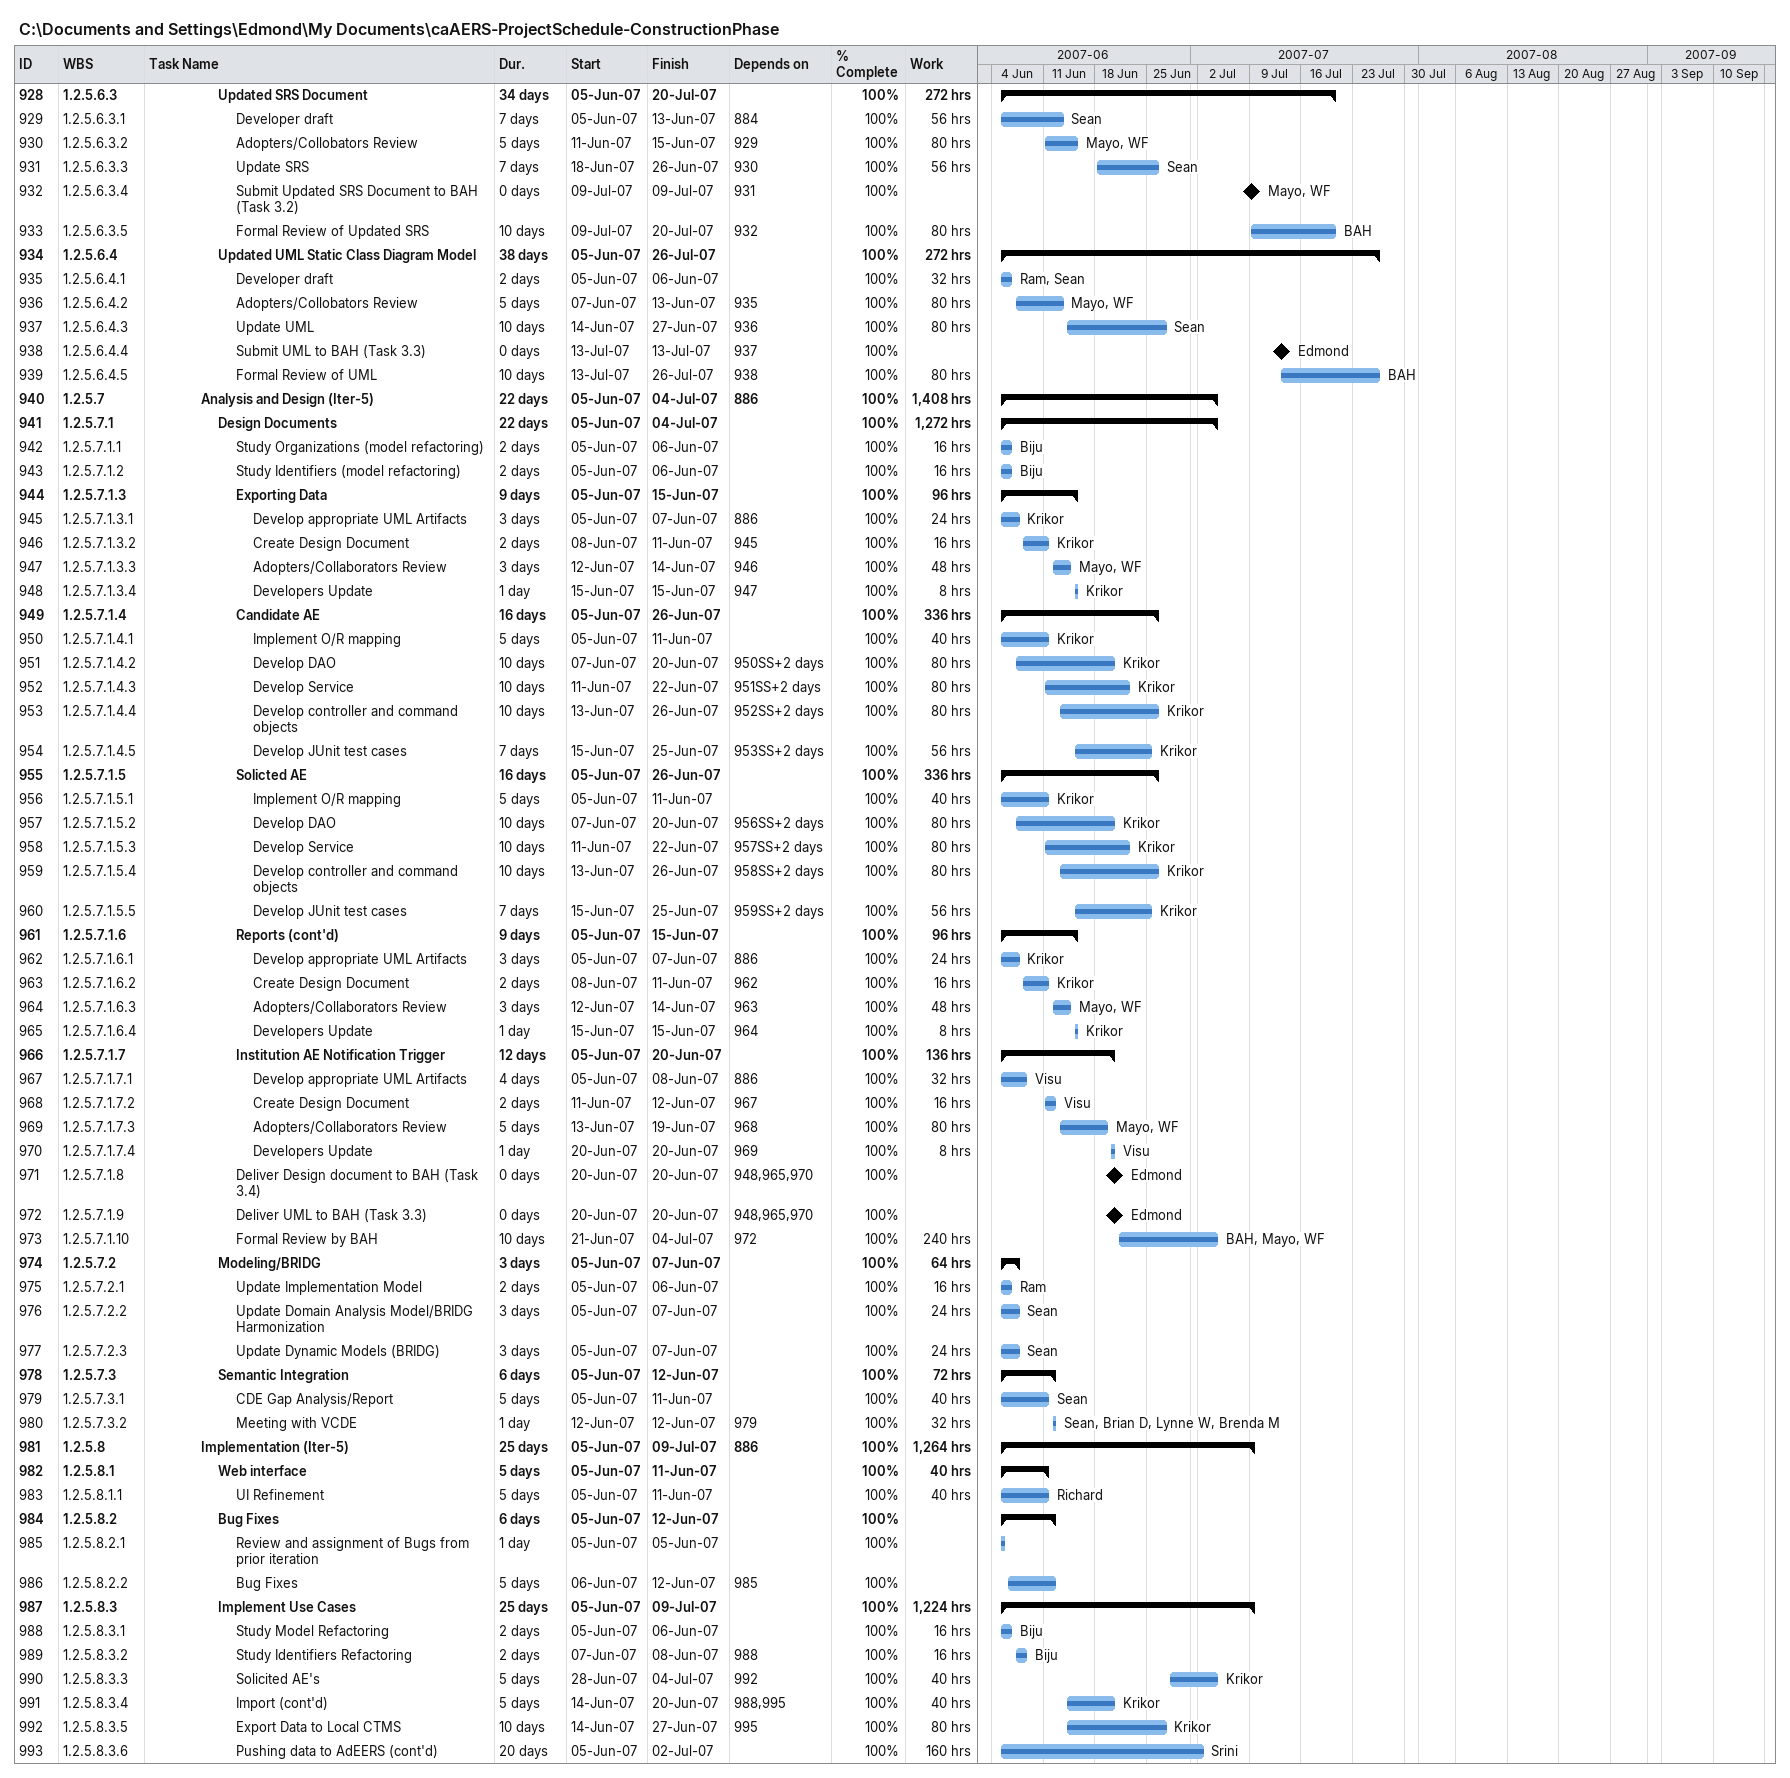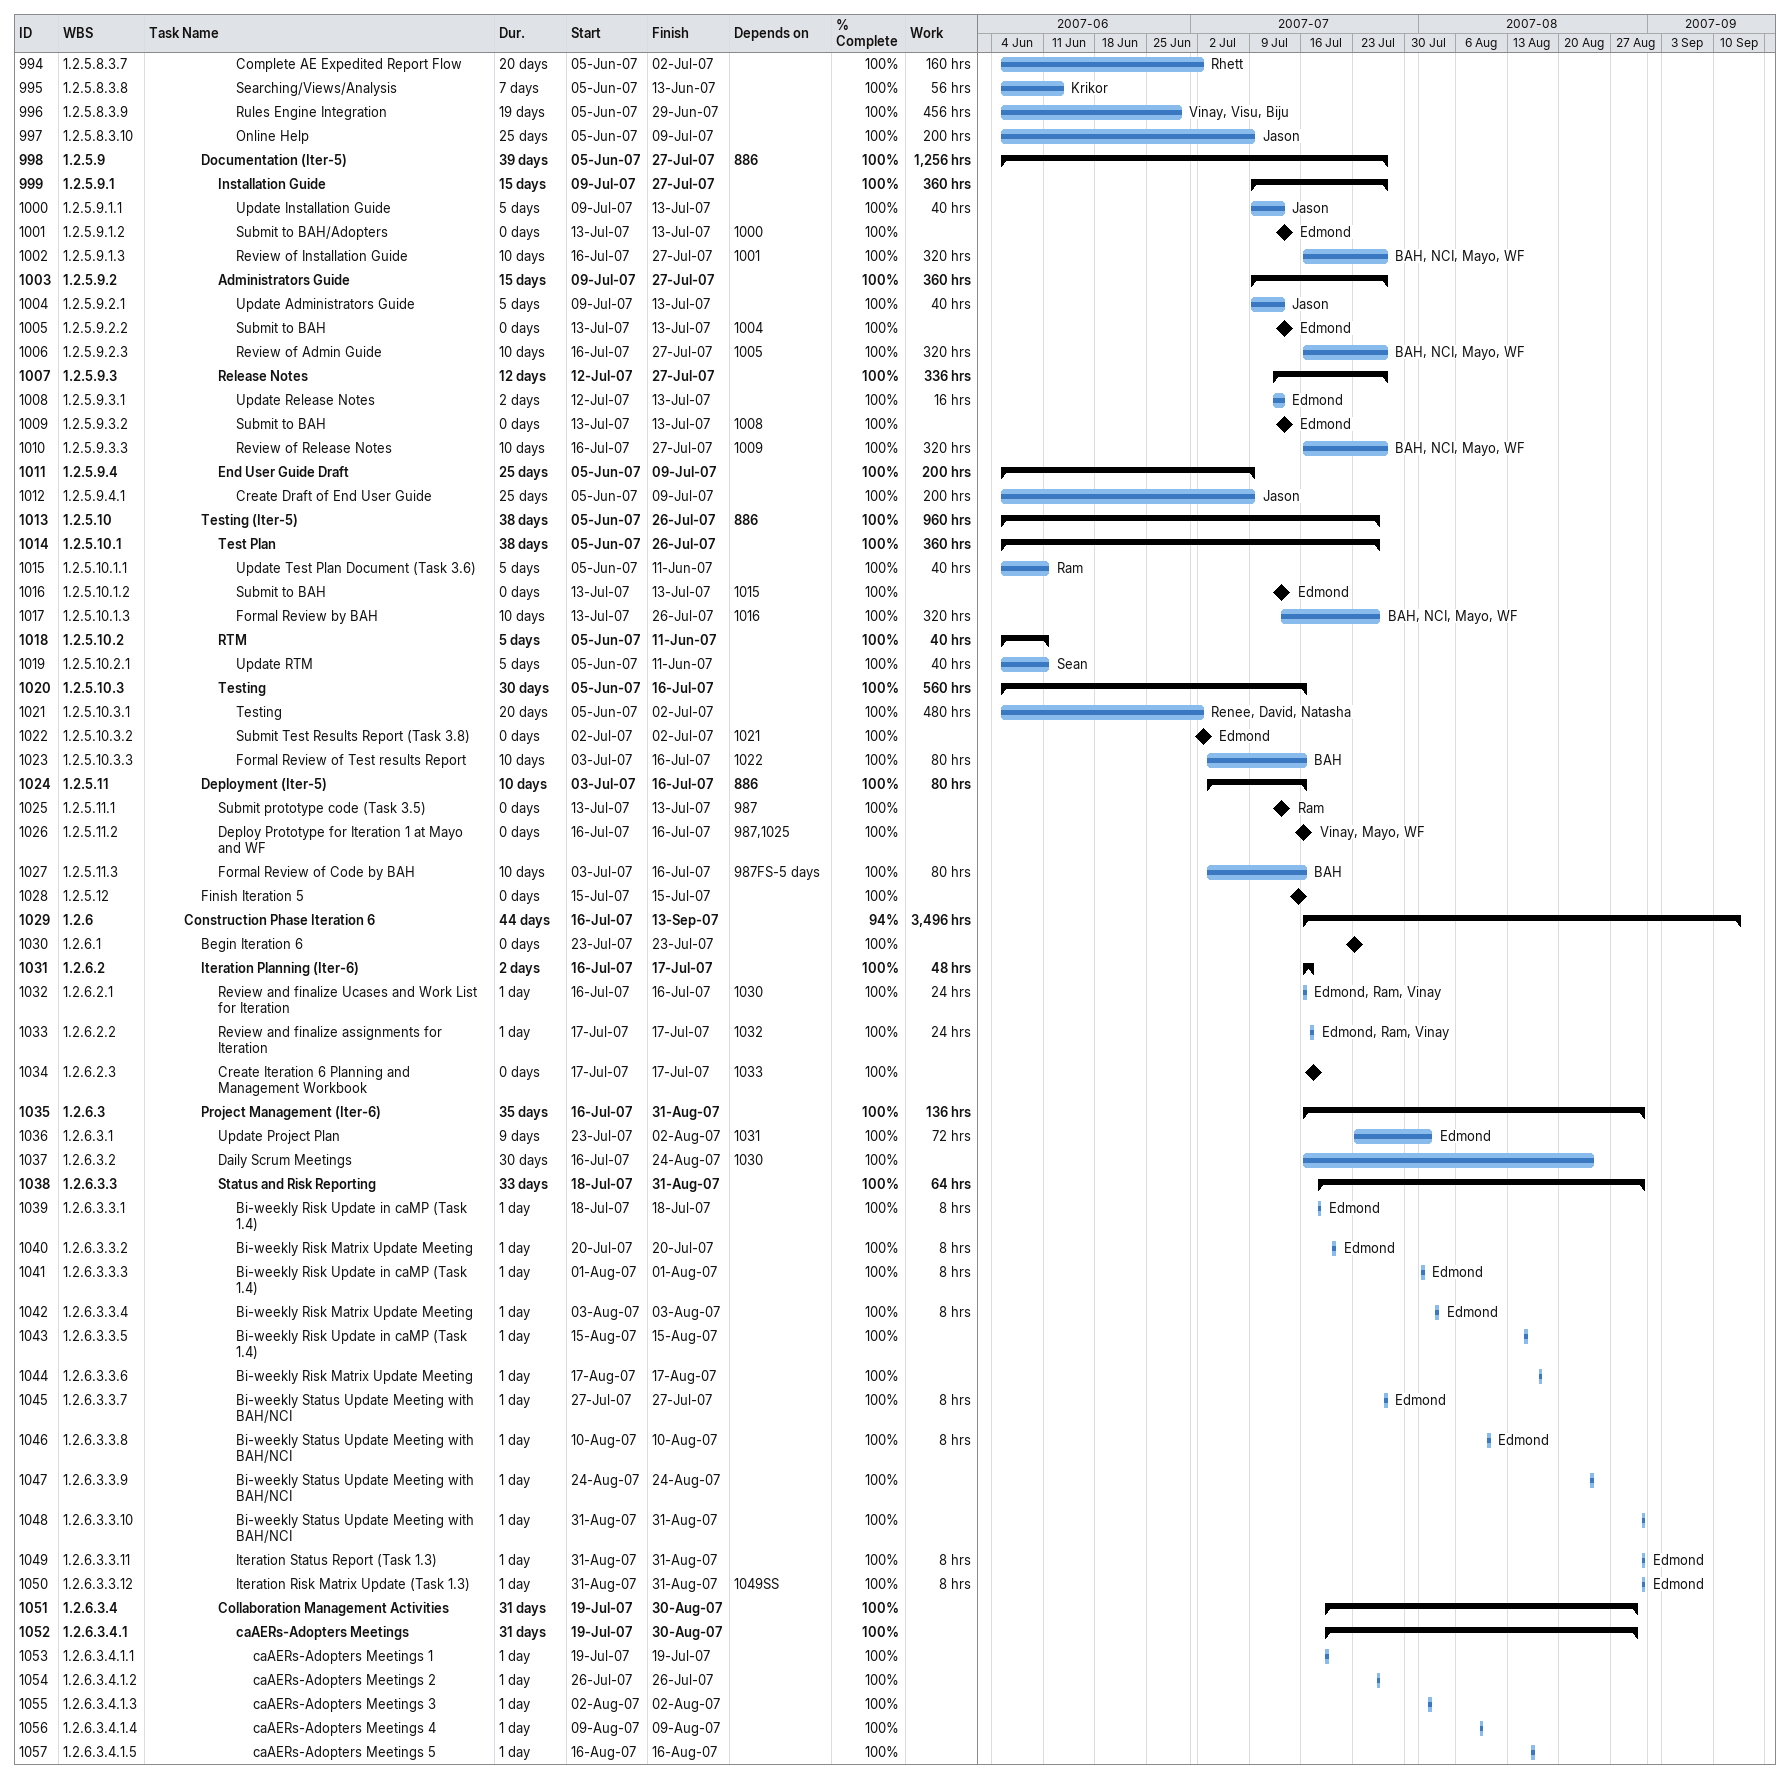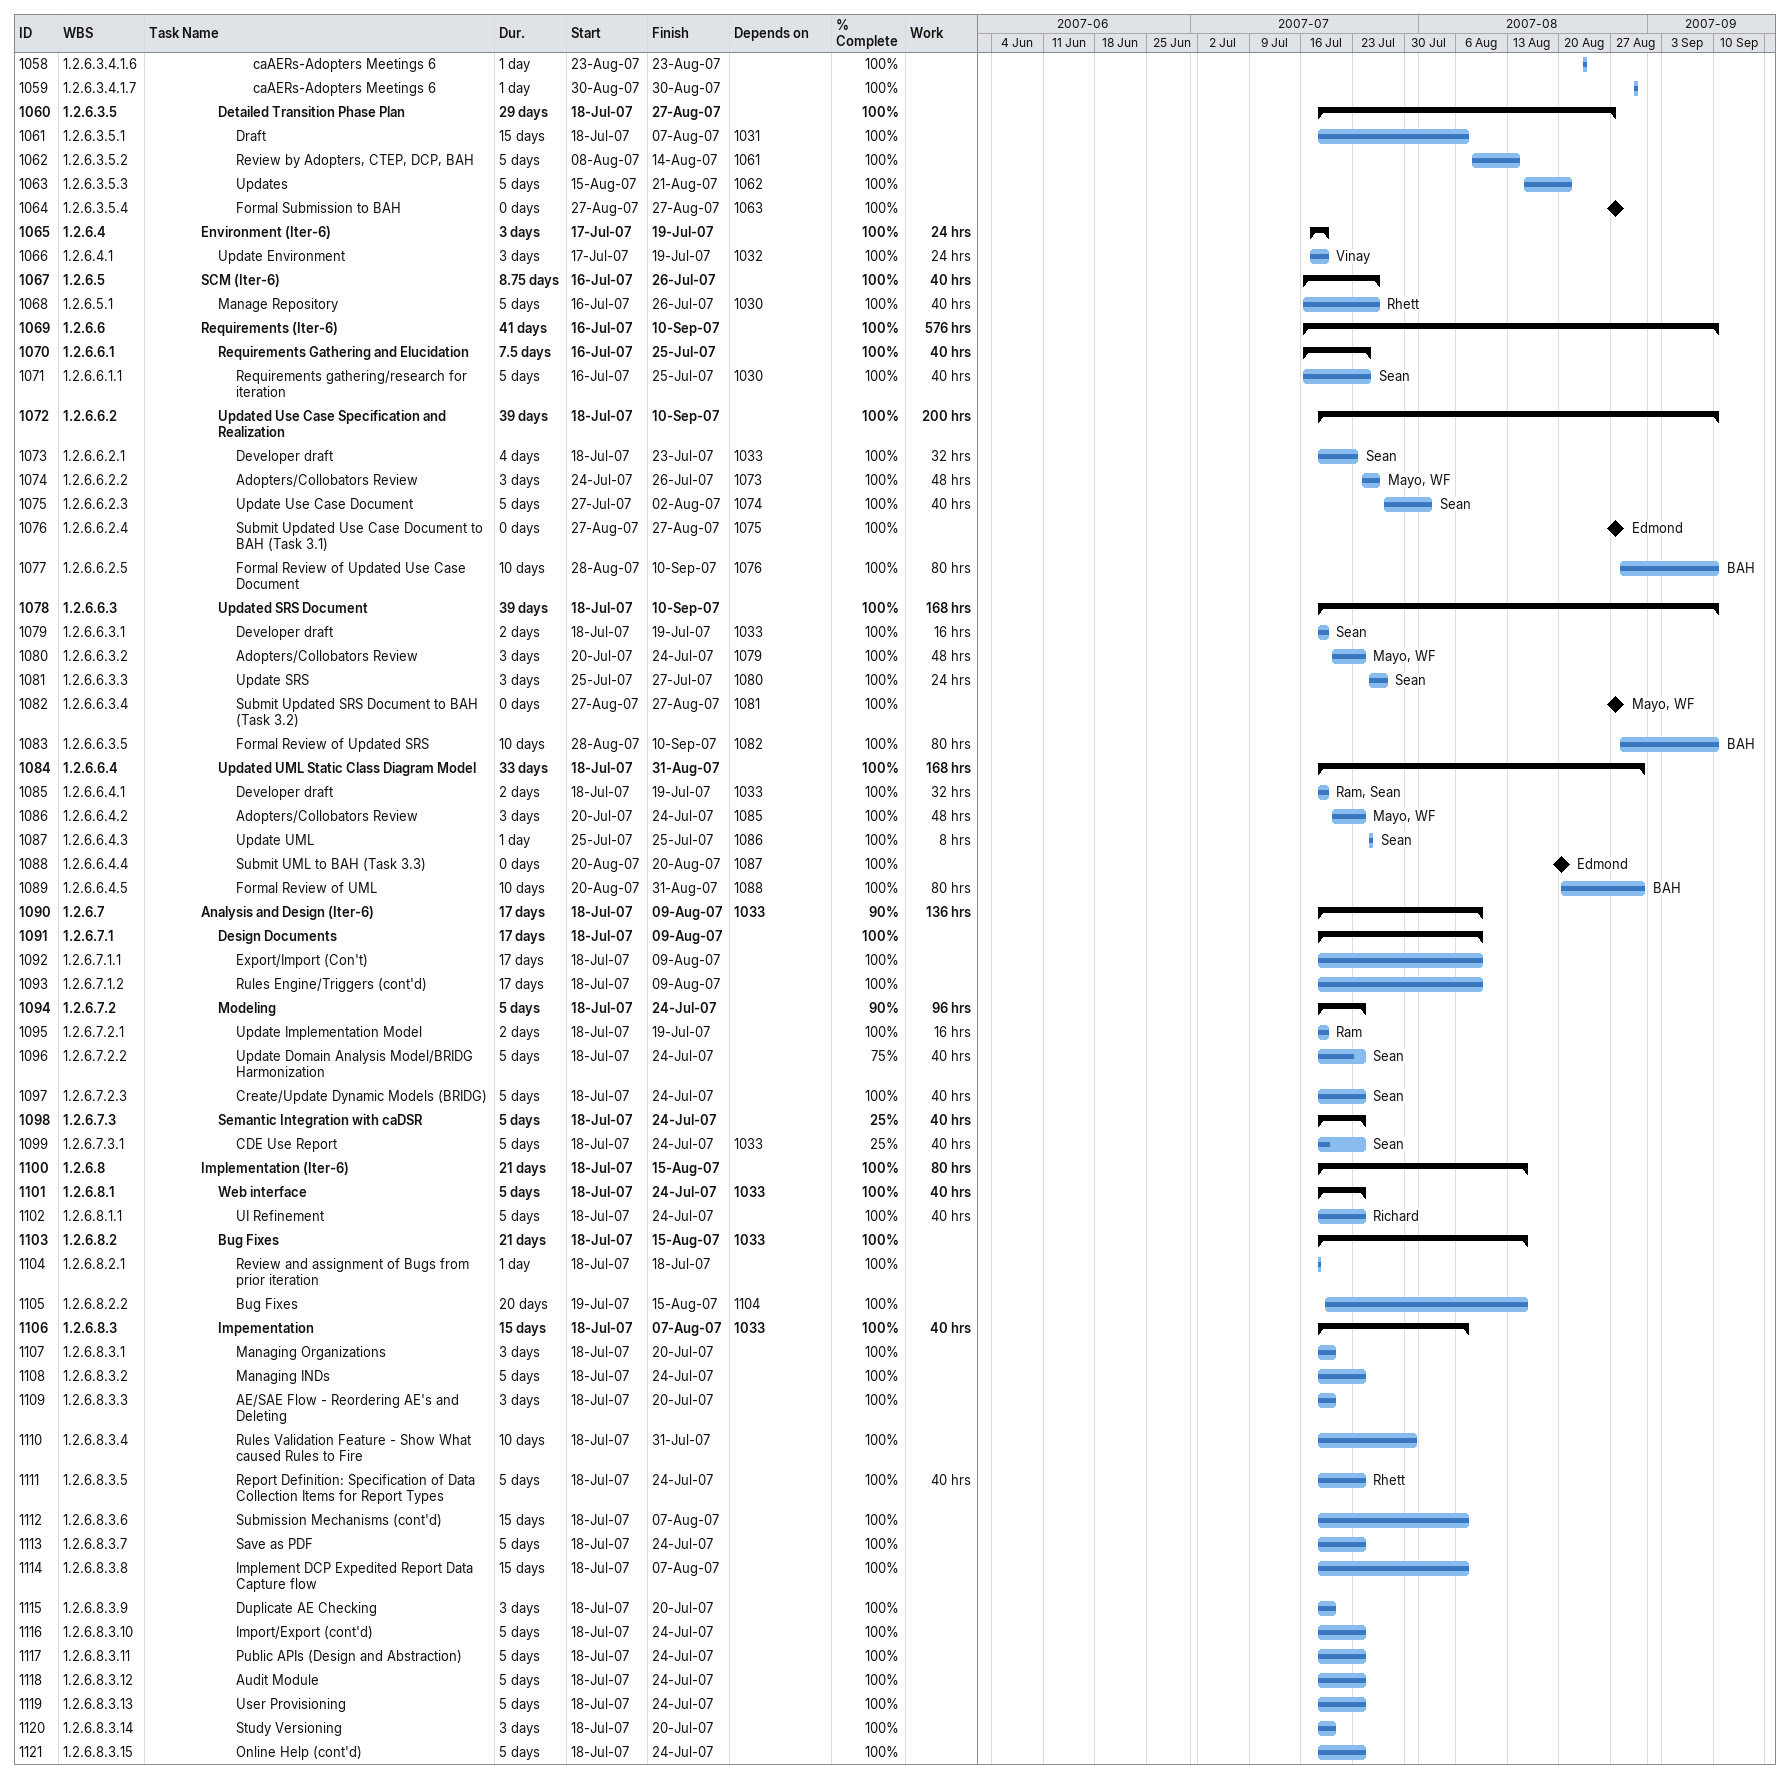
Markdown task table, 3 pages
C:\Documents and Settings\Edmond\My Documents\caAERS-ProjectSchedule-ConstructionPhase

| ID | WBS | Task | Duration | Start | Finish | Predecessors | Resources | % complete | Work (h) |
|---|---|---|---|---|---|---|---|---|---|
| 928 | 1.2.5.6.3 | **Updated SRS Document** | 34d | 2007-06-05 | 2007-07-20 |  |  | 100 | 272 |
| 929 | 1.2.5.6.3.1 | Developer draft | 7d | 2007-06-05 | 2007-06-13 | 884 | Sean | 100 | 56 |
| 930 | 1.2.5.6.3.2 | Adopters/Collobators Review | 5d | 2007-06-11 | 2007-06-15 | 929 | Mayo, WF | 100 | 80 |
| 931 | 1.2.5.6.3.3 | Update SRS | 7d | 2007-06-18 | 2007-06-26 | 930 | Sean | 100 | 56 |
| 932 | 1.2.5.6.3.4 | Submit Updated SRS Document to BAH (Task 3.2) | 0d | 2007-07-09 | 2007-07-09 | 931 | Mayo, WF | 100 |  |
| 933 | 1.2.5.6.3.5 | Formal Review of Updated SRS | 10d | 2007-07-09 | 2007-07-20 | 932 | BAH | 100 | 80 |
| 934 | 1.2.5.6.4 | **Updated UML Static Class Diagram Model** | 38d | 2007-06-05 | 2007-07-26 |  |  | 100 | 272 |
| 935 | 1.2.5.6.4.1 | Developer draft | 2d | 2007-06-05 | 2007-06-06 |  | Ram, Sean | 100 | 32 |
| 936 | 1.2.5.6.4.2 | Adopters/Collobators Review | 5d | 2007-06-07 | 2007-06-13 | 935 | Mayo, WF | 100 | 80 |
| 937 | 1.2.5.6.4.3 | Update UML | 10d | 2007-06-14 | 2007-06-27 | 936 | Sean | 100 | 80 |
| 938 | 1.2.5.6.4.4 | Submit UML to BAH (Task 3.3) | 0d | 2007-07-13 | 2007-07-13 | 937 | Edmond | 100 |  |
| 939 | 1.2.5.6.4.5 | Formal Review of UML | 10d | 2007-07-13 | 2007-07-26 | 938 | BAH | 100 | 80 |
| 940 | 1.2.5.7 | **Analysis and Design (Iter-5)** | 22d | 2007-06-05 | 2007-07-04 | 886 |  | 100 | 1408 |
| 941 | 1.2.5.7.1 | **Design Documents** | 22d | 2007-06-05 | 2007-07-04 |  |  | 100 | 1272 |
| 942 | 1.2.5.7.1.1 | Study Organizations (model refactoring) | 2d | 2007-06-05 | 2007-06-06 |  | Biju | 100 | 16 |
| 943 | 1.2.5.7.1.2 | Study Identifiers (model refactoring) | 2d | 2007-06-05 | 2007-06-06 |  | Biju | 100 | 16 |
| 944 | 1.2.5.7.1.3 | **Exporting Data** | 9d | 2007-06-05 | 2007-06-15 |  |  | 100 | 96 |
| 945 | 1.2.5.7.1.3.1 | Develop appropriate UML Artifacts | 3d | 2007-06-05 | 2007-06-07 | 886 | Krikor | 100 | 24 |
| 946 | 1.2.5.7.1.3.2 | Create Design Document | 2d | 2007-06-08 | 2007-06-11 | 945 | Krikor | 100 | 16 |
| 947 | 1.2.5.7.1.3.3 | Adopters/Collaborators Review | 3d | 2007-06-12 | 2007-06-14 | 946 | Mayo, WF | 100 | 48 |
| 948 | 1.2.5.7.1.3.4 | Developers Update | 1d | 2007-06-15 | 2007-06-15 | 947 | Krikor | 100 | 8 |
| 949 | 1.2.5.7.1.4 | **Candidate AE** | 16d | 2007-06-05 | 2007-06-26 |  |  | 100 | 336 |
| 950 | 1.2.5.7.1.4.1 | Implement O/R mapping | 5d | 2007-06-05 | 2007-06-11 |  | Krikor | 100 | 40 |
| 951 | 1.2.5.7.1.4.2 | Develop DAO | 10d | 2007-06-07 | 2007-06-20 | 950SS+2d | Krikor | 100 | 80 |
| 952 | 1.2.5.7.1.4.3 | Develop Service | 10d | 2007-06-11 | 2007-06-22 | 951SS+2d | Krikor | 100 | 80 |
| 953 | 1.2.5.7.1.4.4 | Develop controller and command objects | 10d | 2007-06-13 | 2007-06-26 | 952SS+2d | Krikor | 100 | 80 |
| 954 | 1.2.5.7.1.4.5 | Develop JUnit test cases | 7d | 2007-06-15 | 2007-06-25 | 953SS+2d | Krikor | 100 | 56 |
| 955 | 1.2.5.7.1.5 | **Solicted AE** | 16d | 2007-06-05 | 2007-06-26 |  |  | 100 | 336 |
| 956 | 1.2.5.7.1.5.1 | Implement O/R mapping | 5d | 2007-06-05 | 2007-06-11 |  | Krikor | 100 | 40 |
| 957 | 1.2.5.7.1.5.2 | Develop DAO | 10d | 2007-06-07 | 2007-06-20 | 956SS+2d | Krikor | 100 | 80 |
| 958 | 1.2.5.7.1.5.3 | Develop Service | 10d | 2007-06-11 | 2007-06-22 | 957SS+2d | Krikor | 100 | 80 |
| 959 | 1.2.5.7.1.5.4 | Develop controller and command objects | 10d | 2007-06-13 | 2007-06-26 | 958SS+2d | Krikor | 100 | 80 |
| 960 | 1.2.5.7.1.5.5 | Develop JUnit test cases | 7d | 2007-06-15 | 2007-06-25 | 959SS+2d | Krikor | 100 | 56 |
| 961 | 1.2.5.7.1.6 | **Reports (cont'd)** | 9d | 2007-06-05 | 2007-06-15 |  |  | 100 | 96 |
| 962 | 1.2.5.7.1.6.1 | Develop appropriate UML Artifacts | 3d | 2007-06-05 | 2007-06-07 | 886 | Krikor | 100 | 24 |
| 963 | 1.2.5.7.1.6.2 | Create Design Document | 2d | 2007-06-08 | 2007-06-11 | 962 | Krikor | 100 | 16 |
| 964 | 1.2.5.7.1.6.3 | Adopters/Collaborators Review | 3d | 2007-06-12 | 2007-06-14 | 963 | Mayo, WF | 100 | 48 |
| 965 | 1.2.5.7.1.6.4 | Developers Update | 1d | 2007-06-15 | 2007-06-15 | 964 | Krikor | 100 | 8 |
| 966 | 1.2.5.7.1.7 | **Institution AE Notification Trigger** | 12d | 2007-06-05 | 2007-06-20 |  |  | 100 | 136 |
| 967 | 1.2.5.7.1.7.1 | Develop appropriate UML Artifacts | 4d | 2007-06-05 | 2007-06-08 | 886 | Visu | 100 | 32 |
| 968 | 1.2.5.7.1.7.2 | Create Design Document | 2d | 2007-06-11 | 2007-06-12 | 967 | Visu | 100 | 16 |
| 969 | 1.2.5.7.1.7.3 | Adopters/Collaborators Review | 5d | 2007-06-13 | 2007-06-19 | 968 | Mayo, WF | 100 | 80 |
| 970 | 1.2.5.7.1.7.4 | Developers Update | 1d | 2007-06-20 | 2007-06-20 | 969 | Visu | 100 | 8 |
| 971 | 1.2.5.7.1.8 | Deliver Design document to BAH (Task 3.4) | 0d | 2007-06-20 | 2007-06-20 | 948, 965, 970 | Edmond | 100 |  |
| 972 | 1.2.5.7.1.9 | Deliver UML to BAH (Task 3.3) | 0d | 2007-06-20 | 2007-06-20 | 948, 965, 970 | Edmond | 100 |  |
| 973 | 1.2.5.7.1.10 | Formal Review by BAH | 10d | 2007-06-21 | 2007-07-04 | 972 | BAH, Mayo, WF | 100 | 240 |
| 974 | 1.2.5.7.2 | **Modeling/BRIDG** | 3d | 2007-06-05 | 2007-06-07 |  |  | 100 | 64 |
| 975 | 1.2.5.7.2.1 | Update Implementation Model | 2d | 2007-06-05 | 2007-06-06 |  | Ram | 100 | 16 |
| 976 | 1.2.5.7.2.2 | Update Domain Analysis Model/BRIDG Harmonization | 3d | 2007-06-05 | 2007-06-07 |  | Sean | 100 | 24 |
| 977 | 1.2.5.7.2.3 | Update Dynamic Models (BRIDG) | 3d | 2007-06-05 | 2007-06-07 |  | Sean | 100 | 24 |
| 978 | 1.2.5.7.3 | **Semantic Integration** | 6d | 2007-06-05 | 2007-06-12 |  |  | 100 | 72 |
| 979 | 1.2.5.7.3.1 | CDE Gap Analysis/Report | 5d | 2007-06-05 | 2007-06-11 |  | Sean | 100 | 40 |
| 980 | 1.2.5.7.3.2 | Meeting with VCDE | 1d | 2007-06-12 | 2007-06-12 | 979 | Sean, Brian D, Lynne W, Brenda M | 100 | 32 |
| 981 | 1.2.5.8 | **Implementation (Iter-5)** | 25d | 2007-06-05 | 2007-07-09 | 886 |  | 100 | 1264 |
| 982 | 1.2.5.8.1 | **Web interface** | 5d | 2007-06-05 | 2007-06-11 |  |  | 100 | 40 |
| 983 | 1.2.5.8.1.1 | UI Refinement | 5d | 2007-06-05 | 2007-06-11 |  | Richard | 100 | 40 |
| 984 | 1.2.5.8.2 | **Bug Fixes** | 6d | 2007-06-05 | 2007-06-12 |  |  | 100 |  |
| 985 | 1.2.5.8.2.1 | Review and assignment of Bugs from prior iteration | 1d | 2007-06-05 | 2007-06-05 |  |  | 100 |  |
| 986 | 1.2.5.8.2.2 | Bug Fixes | 5d | 2007-06-06 | 2007-06-12 | 985 |  | 100 |  |
| 987 | 1.2.5.8.3 | **Implement Use Cases** | 25d | 2007-06-05 | 2007-07-09 |  |  | 100 | 1224 |
| 988 | 1.2.5.8.3.1 | Study Model Refactoring | 2d | 2007-06-05 | 2007-06-06 |  | Biju | 100 | 16 |
| 989 | 1.2.5.8.3.2 | Study Identifiers Refactoring | 2d | 2007-06-07 | 2007-06-08 | 988 | Biju | 100 | 16 |
| 990 | 1.2.5.8.3.3 | Solicited AE's | 5d | 2007-06-28 | 2007-07-04 | 992 | Krikor | 100 | 40 |
| 991 | 1.2.5.8.3.4 | Import (cont'd) | 5d | 2007-06-14 | 2007-06-20 | 988, 995 | Krikor | 100 | 40 |
| 992 | 1.2.5.8.3.5 | Export Data to Local CTMS | 10d | 2007-06-14 | 2007-06-27 | 995 | Krikor | 100 | 80 |
| 993 | 1.2.5.8.3.6 | Pushing data to AdEERS (cont'd) | 20d | 2007-06-05 | 2007-07-02 |  | Srini | 100 | 160 |
| 994 | 1.2.5.8.3.7 | Complete AE Expedited Report Flow | 20d | 2007-06-05 | 2007-07-02 |  | Rhett | 100 | 160 |
| 995 | 1.2.5.8.3.8 | Searching/Views/Analysis | 7d | 2007-06-05 | 2007-06-13 |  | Krikor | 100 | 56 |
| 996 | 1.2.5.8.3.9 | Rules Engine Integration | 19d | 2007-06-05 | 2007-06-29 |  | Vinay, Visu, Biju | 100 | 456 |
| 997 | 1.2.5.8.3.10 | Online Help | 25d | 2007-06-05 | 2007-07-09 |  | Jason | 100 | 200 |
| 998 | 1.2.5.9 | **Documentation (Iter-5)** | 39d | 2007-06-05 | 2007-07-27 | 886 |  | 100 | 1256 |
| 999 | 1.2.5.9.1 | **Installation Guide** | 15d | 2007-07-09 | 2007-07-27 |  |  | 100 | 360 |
| 1000 | 1.2.5.9.1.1 | Update Installation Guide | 5d | 2007-07-09 | 2007-07-13 |  | Jason | 100 | 40 |
| 1001 | 1.2.5.9.1.2 | Submit to BAH/Adopters | 0d | 2007-07-13 | 2007-07-13 | 1000 | Edmond | 100 |  |
| 1002 | 1.2.5.9.1.3 | Review of Installation Guide | 10d | 2007-07-16 | 2007-07-27 | 1001 | BAH, NCI, Mayo, WF | 100 | 320 |
| 1003 | 1.2.5.9.2 | **Administrators Guide** | 15d | 2007-07-09 | 2007-07-27 |  |  | 100 | 360 |
| 1004 | 1.2.5.9.2.1 | Update Administrators Guide | 5d | 2007-07-09 | 2007-07-13 |  | Jason | 100 | 40 |
| 1005 | 1.2.5.9.2.2 | Submit to BAH | 0d | 2007-07-13 | 2007-07-13 | 1004 | Edmond | 100 |  |
| 1006 | 1.2.5.9.2.3 | Review of Admin Guide | 10d | 2007-07-16 | 2007-07-27 | 1005 | BAH, NCI, Mayo, WF | 100 | 320 |
| 1007 | 1.2.5.9.3 | **Release Notes** | 12d | 2007-07-12 | 2007-07-27 |  |  | 100 | 336 |
| 1008 | 1.2.5.9.3.1 | Update Release Notes | 2d | 2007-07-12 | 2007-07-13 |  | Edmond | 100 | 16 |
| 1009 | 1.2.5.9.3.2 | Submit to BAH | 0d | 2007-07-13 | 2007-07-13 | 1008 | Edmond | 100 |  |
| 1010 | 1.2.5.9.3.3 | Review of Release Notes | 10d | 2007-07-16 | 2007-07-27 | 1009 | BAH, NCI, Mayo, WF | 100 | 320 |
| 1011 | 1.2.5.9.4 | **End User Guide Draft** | 25d | 2007-06-05 | 2007-07-09 |  |  | 100 | 200 |
| 1012 | 1.2.5.9.4.1 | Create Draft of End User Guide | 25d | 2007-06-05 | 2007-07-09 |  | Jason | 100 | 200 |
| 1013 | 1.2.5.10 | **Testing (Iter-5)** | 38d | 2007-06-05 | 2007-07-26 | 886 |  | 100 | 960 |
| 1014 | 1.2.5.10.1 | **Test Plan** | 38d | 2007-06-05 | 2007-07-26 |  |  | 100 | 360 |
| 1015 | 1.2.5.10.1.1 | Update Test Plan Document (Task 3.6) | 5d | 2007-06-05 | 2007-06-11 |  | Ram | 100 | 40 |
| 1016 | 1.2.5.10.1.2 | Submit to BAH | 0d | 2007-07-13 | 2007-07-13 | 1015 | Edmond | 100 |  |
| 1017 | 1.2.5.10.1.3 | Formal Review by BAH | 10d | 2007-07-13 | 2007-07-26 | 1016 | BAH, NCI, Mayo, WF | 100 | 320 |
| 1018 | 1.2.5.10.2 | **RTM** | 5d | 2007-06-05 | 2007-06-11 |  |  | 100 | 40 |
| 1019 | 1.2.5.10.2.1 | Update RTM | 5d | 2007-06-05 | 2007-06-11 |  | Sean | 100 | 40 |
| 1020 | 1.2.5.10.3 | **Testing** | 30d | 2007-06-05 | 2007-07-16 |  |  | 100 | 560 |
| 1021 | 1.2.5.10.3.1 | Testing | 20d | 2007-06-05 | 2007-07-02 |  | Renee, David, Natasha | 100 | 480 |
| 1022 | 1.2.5.10.3.2 | Submit Test Results Report (Task 3.8) | 0d | 2007-07-02 | 2007-07-02 | 1021 | Edmond | 100 |  |
| 1023 | 1.2.5.10.3.3 | Formal Review of Test results Report | 10d | 2007-07-03 | 2007-07-16 | 1022 | BAH | 100 | 80 |
| 1024 | 1.2.5.11 | **Deployment (Iter-5)** | 10d | 2007-07-03 | 2007-07-16 | 886 |  | 100 | 80 |
| 1025 | 1.2.5.11.1 | Submit prototype code (Task 3.5) | 0d | 2007-07-13 | 2007-07-13 | 987 | Ram | 100 |  |
| 1026 | 1.2.5.11.2 | Deploy Prototype for Iteration 1 at Mayo and WF | 0d | 2007-07-16 | 2007-07-16 | 987, 1025 | Vinay, Mayo, WF | 100 |  |
| 1027 | 1.2.5.11.3 | Formal Review of Code by BAH | 10d | 2007-07-03 | 2007-07-16 | 987FS-5d | BAH | 100 | 80 |
| 1028 | 1.2.5.12 | Finish Iteration 5 | 0d | 2007-07-15 | 2007-07-15 |  |  | 100 |  |
| 1029 | 1.2.6 | **Construction Phase Iteration 6** | 44d | 2007-07-16 | 2007-09-13 |  |  | 94 | 3496 |
| 1030 | 1.2.6.1 | Begin Iteration 6 | 0d | 2007-07-23 | 2007-07-23 |  |  | 100 |  |
| 1031 | 1.2.6.2 | **Iteration Planning (Iter-6)** | 2d | 2007-07-16 | 2007-07-17 |  |  | 100 | 48 |
| 1032 | 1.2.6.2.1 | Review and finalize Ucases and Work List for Iteration | 1d | 2007-07-16 | 2007-07-16 | 1030 | Edmond, Ram, Vinay | 100 | 24 |
| 1033 | 1.2.6.2.2 | Review and finalize assignments for Iteration | 1d | 2007-07-17 | 2007-07-17 | 1032 | Edmond, Ram, Vinay | 100 | 24 |
| 1034 | 1.2.6.2.3 | Create Iteration 6 Planning and Management Workbook | 0d | 2007-07-17 | 2007-07-17 | 1033 |  | 100 |  |
| 1035 | 1.2.6.3 | **Project Management (Iter-6)** | 35d | 2007-07-16 | 2007-08-31 |  |  | 100 | 136 |
| 1036 | 1.2.6.3.1 | Update Project Plan | 9d | 2007-07-23 | 2007-08-02 | 1031 | Edmond | 100 | 72 |
| 1037 | 1.2.6.3.2 | Daily Scrum Meetings | 30d | 2007-07-16 | 2007-08-24 | 1030 |  | 100 |  |
| 1038 | 1.2.6.3.3 | **Status and Risk Reporting** | 33d | 2007-07-18 | 2007-08-31 |  |  | 100 | 64 |
| 1039 | 1.2.6.3.3.1 | Bi-weekly Risk Update in caMP (Task 1.4) | 1d | 2007-07-18 | 2007-07-18 |  | Edmond | 100 | 8 |
| 1040 | 1.2.6.3.3.2 | Bi-weekly Risk Matrix Update Meeting | 1d | 2007-07-20 | 2007-07-20 |  | Edmond | 100 | 8 |
| 1041 | 1.2.6.3.3.3 | Bi-weekly Risk Update in caMP (Task 1.4) | 1d | 2007-08-01 | 2007-08-01 |  | Edmond | 100 | 8 |
| 1042 | 1.2.6.3.3.4 | Bi-weekly Risk Matrix Update Meeting | 1d | 2007-08-03 | 2007-08-03 |  | Edmond | 100 | 8 |
| 1043 | 1.2.6.3.3.5 | Bi-weekly Risk Update in caMP (Task 1.4) | 1d | 2007-08-15 | 2007-08-15 |  |  | 100 |  |
| 1044 | 1.2.6.3.3.6 | Bi-weekly Risk Matrix Update Meeting | 1d | 2007-08-17 | 2007-08-17 |  |  | 100 |  |
| 1045 | 1.2.6.3.3.7 | Bi-weekly Status Update Meeting with BAH/NCI | 1d | 2007-07-27 | 2007-07-27 |  | Edmond | 100 | 8 |
| 1046 | 1.2.6.3.3.8 | Bi-weekly Status Update Meeting with BAH/NCI | 1d | 2007-08-10 | 2007-08-10 |  | Edmond | 100 | 8 |
| 1047 | 1.2.6.3.3.9 | Bi-weekly Status Update Meeting with BAH/NCI | 1d | 2007-08-24 | 2007-08-24 |  |  | 100 |  |
| 1048 | 1.2.6.3.3.10 | Bi-weekly Status Update Meeting with BAH/NCI | 1d | 2007-08-31 | 2007-08-31 |  |  | 100 |  |
| 1049 | 1.2.6.3.3.11 | Iteration Status Report (Task 1.3) | 1d | 2007-08-31 | 2007-08-31 |  | Edmond | 100 | 8 |
| 1050 | 1.2.6.3.3.12 | Iteration Risk Matrix Update (Task 1.3) | 1d | 2007-08-31 | 2007-08-31 | 1049SS | Edmond | 100 | 8 |
| 1051 | 1.2.6.3.4 | **Collaboration Management Activities** | 31d | 2007-07-19 | 2007-08-30 |  |  | 100 |  |
| 1052 | 1.2.6.3.4.1 | **caAERs-Adopters Meetings** | 31d | 2007-07-19 | 2007-08-30 |  |  | 100 |  |
| 1053 | 1.2.6.3.4.1.1 | caAERs-Adopters Meetings 1 | 1d | 2007-07-19 | 2007-07-19 |  |  | 100 |  |
| 1054 | 1.2.6.3.4.1.2 | caAERs-Adopters Meetings 2 | 1d | 2007-07-26 | 2007-07-26 |  |  | 100 |  |
| 1055 | 1.2.6.3.4.1.3 | caAERs-Adopters Meetings 3 | 1d | 2007-08-02 | 2007-08-02 |  |  | 100 |  |
| 1056 | 1.2.6.3.4.1.4 | caAERs-Adopters Meetings 4 | 1d | 2007-08-09 | 2007-08-09 |  |  | 100 |  |
| 1057 | 1.2.6.3.4.1.5 | caAERs-Adopters Meetings 5 | 1d | 2007-08-16 | 2007-08-16 |  |  | 100 |  |
| 1058 | 1.2.6.3.4.1.6 | caAERs-Adopters Meetings 6 | 1d | 2007-08-23 | 2007-08-23 |  |  | 100 |  |
| 1059 | 1.2.6.3.4.1.7 | caAERs-Adopters Meetings 6 | 1d | 2007-08-30 | 2007-08-30 |  |  | 100 |  |
| 1060 | 1.2.6.3.5 | **Detailed Transition Phase Plan** | 29d | 2007-07-18 | 2007-08-27 |  |  | 100 |  |
| 1061 | 1.2.6.3.5.1 | Draft | 15d | 2007-07-18 | 2007-08-07 | 1031 |  | 100 |  |
| 1062 | 1.2.6.3.5.2 | Review by Adopters, CTEP, DCP, BAH | 5d | 2007-08-08 | 2007-08-14 | 1061 |  | 100 |  |
| 1063 | 1.2.6.3.5.3 | Updates | 5d | 2007-08-15 | 2007-08-21 | 1062 |  | 100 |  |
| 1064 | 1.2.6.3.5.4 | Formal Submission to BAH | 0d | 2007-08-27 | 2007-08-27 | 1063 |  | 100 |  |
| 1065 | 1.2.6.4 | **Environment (Iter-6)** | 3d | 2007-07-17 | 2007-07-19 |  |  | 100 | 24 |
| 1066 | 1.2.6.4.1 | Update Environment | 3d | 2007-07-17 | 2007-07-19 | 1032 | Vinay | 100 | 24 |
| 1067 | 1.2.6.5 | **SCM (Iter-6)** | 8.75d | 2007-07-16 | 2007-07-26 |  |  | 100 | 40 |
| 1068 | 1.2.6.5.1 | Manage Repository | 5d | 2007-07-16 | 2007-07-26 | 1030 | Rhett | 100 | 40 |
| 1069 | 1.2.6.6 | **Requirements (Iter-6)** | 41d | 2007-07-16 | 2007-09-10 |  |  | 100 | 576 |
| 1070 | 1.2.6.6.1 | **Requirements Gathering and Elucidation** | 7.5d | 2007-07-16 | 2007-07-25 |  |  | 100 | 40 |
| 1071 | 1.2.6.6.1.1 | Requirements gathering/research for iteration | 5d | 2007-07-16 | 2007-07-25 | 1030 | Sean | 100 | 40 |
| 1072 | 1.2.6.6.2 | **Updated Use Case Specification and Realization** | 39d | 2007-07-18 | 2007-09-10 |  |  | 100 | 200 |
| 1073 | 1.2.6.6.2.1 | Developer draft | 4d | 2007-07-18 | 2007-07-23 | 1033 | Sean | 100 | 32 |
| 1074 | 1.2.6.6.2.2 | Adopters/Collobators Review | 3d | 2007-07-24 | 2007-07-26 | 1073 | Mayo, WF | 100 | 48 |
| 1075 | 1.2.6.6.2.3 | Update Use Case Document | 5d | 2007-07-27 | 2007-08-02 | 1074 | Sean | 100 | 40 |
| 1076 | 1.2.6.6.2.4 | Submit Updated Use Case Document to BAH (Task 3.1) | 0d | 2007-08-27 | 2007-08-27 | 1075 | Edmond | 100 |  |
| 1077 | 1.2.6.6.2.5 | Formal Review of Updated Use Case Document | 10d | 2007-08-28 | 2007-09-10 | 1076 | BAH | 100 | 80 |
| 1078 | 1.2.6.6.3 | **Updated SRS Document** | 39d | 2007-07-18 | 2007-09-10 |  |  | 100 | 168 |
| 1079 | 1.2.6.6.3.1 | Developer draft | 2d | 2007-07-18 | 2007-07-19 | 1033 | Sean | 100 | 16 |
| 1080 | 1.2.6.6.3.2 | Adopters/Collobators Review | 3d | 2007-07-20 | 2007-07-24 | 1079 | Mayo, WF | 100 | 48 |
| 1081 | 1.2.6.6.3.3 | Update SRS | 3d | 2007-07-25 | 2007-07-27 | 1080 | Sean | 100 | 24 |
| 1082 | 1.2.6.6.3.4 | Submit Updated SRS Document to BAH (Task 3.2) | 0d | 2007-08-27 | 2007-08-27 | 1081 | Mayo, WF | 100 |  |
| 1083 | 1.2.6.6.3.5 | Formal Review of Updated SRS | 10d | 2007-08-28 | 2007-09-10 | 1082 | BAH | 100 | 80 |
| 1084 | 1.2.6.6.4 | **Updated UML Static Class Diagram Model** | 33d | 2007-07-18 | 2007-08-31 |  |  | 100 | 168 |
| 1085 | 1.2.6.6.4.1 | Developer draft | 2d | 2007-07-18 | 2007-07-19 | 1033 | Ram, Sean | 100 | 32 |
| 1086 | 1.2.6.6.4.2 | Adopters/Collobators Review | 3d | 2007-07-20 | 2007-07-24 | 1085 | Mayo, WF | 100 | 48 |
| 1087 | 1.2.6.6.4.3 | Update UML | 1d | 2007-07-25 | 2007-07-25 | 1086 | Sean | 100 | 8 |
| 1088 | 1.2.6.6.4.4 | Submit UML to BAH (Task 3.3) | 0d | 2007-08-20 | 2007-08-20 | 1087 | Edmond | 100 |  |
| 1089 | 1.2.6.6.4.5 | Formal Review of UML | 10d | 2007-08-20 | 2007-08-31 | 1088 | BAH | 100 | 80 |
| 1090 | 1.2.6.7 | **Analysis and Design (Iter-6)** | 17d | 2007-07-18 | 2007-08-09 | 1033 |  | 90 | 136 |
| 1091 | 1.2.6.7.1 | **Design Documents** | 17d | 2007-07-18 | 2007-08-09 |  |  | 100 |  |
| 1092 | 1.2.6.7.1.1 | Export/Import (Con't) | 17d | 2007-07-18 | 2007-08-09 |  |  | 100 |  |
| 1093 | 1.2.6.7.1.2 | Rules Engine/Triggers (cont'd) | 17d | 2007-07-18 | 2007-08-09 |  |  | 100 |  |
| 1094 | 1.2.6.7.2 | **Modeling** | 5d | 2007-07-18 | 2007-07-24 |  |  | 90 | 96 |
| 1095 | 1.2.6.7.2.1 | Update Implementation Model | 2d | 2007-07-18 | 2007-07-19 |  | Ram | 100 | 16 |
| 1096 | 1.2.6.7.2.2 | Update Domain Analysis Model/BRIDG Harmonization | 5d | 2007-07-18 | 2007-07-24 |  | Sean | 75 | 40 |
| 1097 | 1.2.6.7.2.3 | Create/Update Dynamic Models (BRIDG) | 5d | 2007-07-18 | 2007-07-24 |  | Sean | 100 | 40 |
| 1098 | 1.2.6.7.3 | **Semantic Integration with caDSR** | 5d | 2007-07-18 | 2007-07-24 |  |  | 25 | 40 |
| 1099 | 1.2.6.7.3.1 | CDE Use Report | 5d | 2007-07-18 | 2007-07-24 | 1033 | Sean | 25 | 40 |
| 1100 | 1.2.6.8 | **Implementation (Iter-6)** | 21d | 2007-07-18 | 2007-08-15 |  |  | 100 | 80 |
| 1101 | 1.2.6.8.1 | **Web interface** | 5d | 2007-07-18 | 2007-07-24 | 1033 |  | 100 | 40 |
| 1102 | 1.2.6.8.1.1 | UI Refinement | 5d | 2007-07-18 | 2007-07-24 |  | Richard | 100 | 40 |
| 1103 | 1.2.6.8.2 | **Bug Fixes** | 21d | 2007-07-18 | 2007-08-15 | 1033 |  | 100 |  |
| 1104 | 1.2.6.8.2.1 | Review and assignment of Bugs from prior iteration | 1d | 2007-07-18 | 2007-07-18 |  |  | 100 |  |
| 1105 | 1.2.6.8.2.2 | Bug Fixes | 20d | 2007-07-19 | 2007-08-15 | 1104 |  | 100 |  |
| 1106 | 1.2.6.8.3 | **Impementation** | 15d | 2007-07-18 | 2007-08-07 | 1033 |  | 100 | 40 |
| 1107 | 1.2.6.8.3.1 | Managing Organizations | 3d | 2007-07-18 | 2007-07-20 |  |  | 100 |  |
| 1108 | 1.2.6.8.3.2 | Managing INDs | 5d | 2007-07-18 | 2007-07-24 |  |  | 100 |  |
| 1109 | 1.2.6.8.3.3 | AE/SAE Flow - Reordering AE's and Deleting | 3d | 2007-07-18 | 2007-07-20 |  |  | 100 |  |
| 1110 | 1.2.6.8.3.4 | Rules Validation Feature - Show What caused Rules to Fire | 10d | 2007-07-18 | 2007-07-31 |  |  | 100 |  |
| 1111 | 1.2.6.8.3.5 | Report Definition: Specification of Data Collection Items for Report Types | 5d | 2007-07-18 | 2007-07-24 |  | Rhett | 100 | 40 |
| 1112 | 1.2.6.8.3.6 | Submission Mechanisms (cont'd) | 15d | 2007-07-18 | 2007-08-07 |  |  | 100 |  |
| 1113 | 1.2.6.8.3.7 | Save as PDF | 5d | 2007-07-18 | 2007-07-24 |  |  | 100 |  |
| 1114 | 1.2.6.8.3.8 | Implement DCP Expedited Report Data Capture flow | 15d | 2007-07-18 | 2007-08-07 |  |  | 100 |  |
| 1115 | 1.2.6.8.3.9 | Duplicate AE Checking | 3d | 2007-07-18 | 2007-07-20 |  |  | 100 |  |
| 1116 | 1.2.6.8.3.10 | Import/Export (cont'd) | 5d | 2007-07-18 | 2007-07-24 |  |  | 100 |  |
| 1117 | 1.2.6.8.3.11 | Public APIs (Design and Abstraction) | 5d | 2007-07-18 | 2007-07-24 |  |  | 100 |  |
| 1118 | 1.2.6.8.3.12 | Audit Module | 5d | 2007-07-18 | 2007-07-24 |  |  | 100 |  |
| 1119 | 1.2.6.8.3.13 | User Provisioning | 5d | 2007-07-18 | 2007-07-24 |  |  | 100 |  |
| 1120 | 1.2.6.8.3.14 | Study Versioning | 3d | 2007-07-18 | 2007-07-20 |  |  | 100 |  |
| 1121 | 1.2.6.8.3.15 | Online Help (cont'd) | 5d | 2007-07-18 | 2007-07-24 |  |  | 100 |  |
